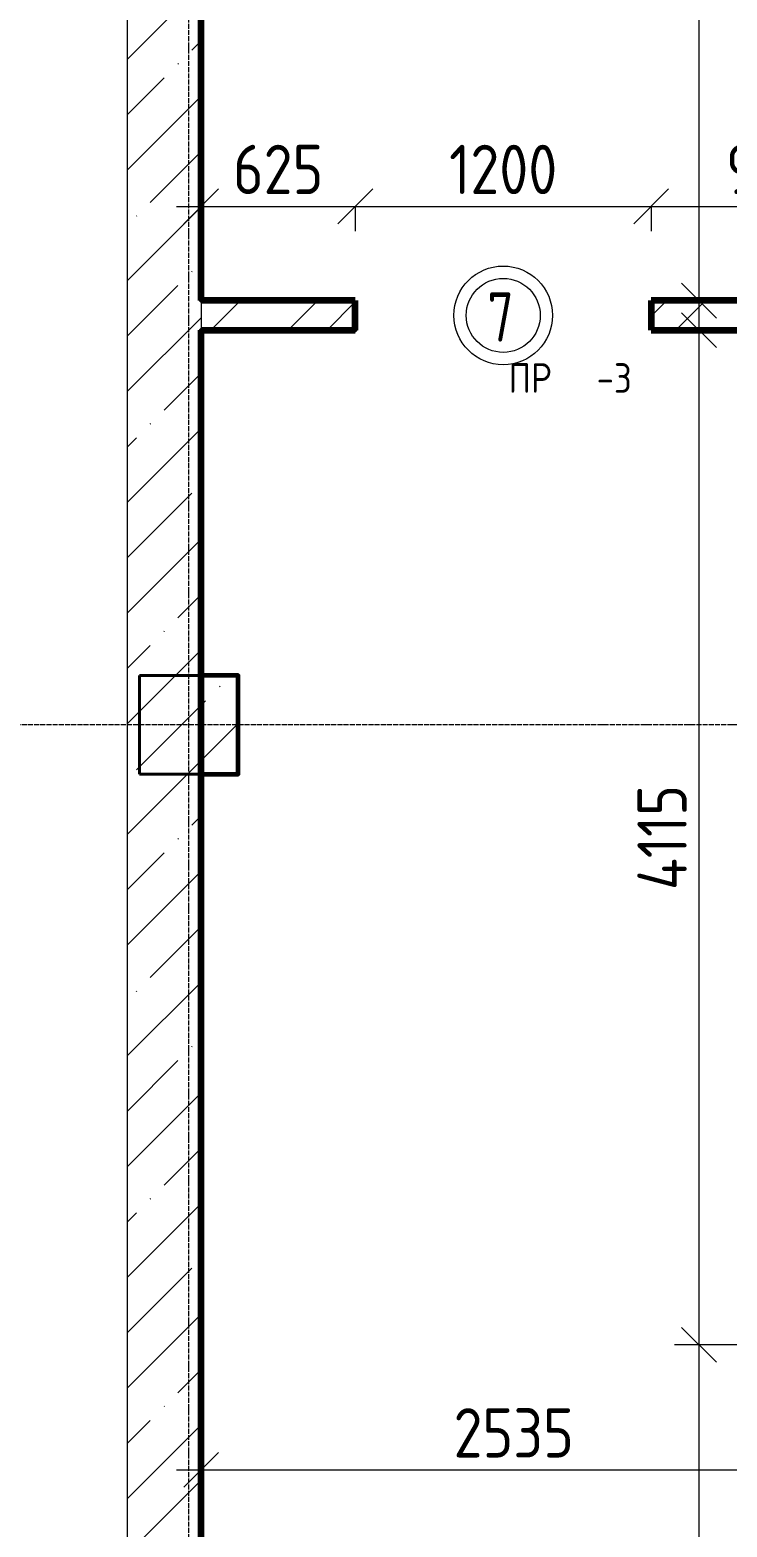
# Model space of a CAD drawing. Header units: millimetres. Extents: x -56773 to 221258, y -262288 to 26541.
# Drawn here: x -20244 to -17417, y -4249 to 1822 of the extents above; entities that cross this region are included whole.
import ezdxf

# ---------------------------------------------------------------- set-up
doc = ezdxf.new("R2010")
doc.units = ezdxf.units.MM
doc.linetypes.add('ADSK_Линия сетки', pattern=[25, 20, -2.5, 0, -2.5])
for name, color, linetype, lineweight in [('3.1 Штукатурка для инвесторов', 5, 'Continuous', 60), ('3.2) Штук 4 вып Сентябрь', 162, 'Continuous', 120), ('4.3)Шпакл баз сент инв подв и 1 эт', 6, 'Continuous', 60), ('Марки', 7, 'Continuous', 20), ('Марки дверей', 7, 'Continuous', 20), ('Несущие колонны', 7, 'Continuous', 18), ('Оси', 7, 'Continuous', 9), ('Размеры', 7, 'Continuous', 9), ('Стены внутренние', 7, 'Continuous', 18), ('Стены штриховка', 7, 'Continuous', 9)]:
    doc.layers.add(name, color=color, linetype=linetype, lineweight=lineweight)
doc.styles.add('GOST Common_3', font='', dxfattribs={"width": 0.9, "height": 200})
doc.styles.add('GOST Common_9', font='', dxfattribs={"width": 0.9, "height": 120})
doc.styles.add('GOST Common_B', font='', dxfattribs={"width": 0.8, "height": 200})
doc.styles.get('GOST Common_3').set_extended_font_data('GOST Common')
doc.styles.get('GOST Common_9').set_extended_font_data('GOST Common')
doc.styles.get('GOST Common_B').set_extended_font_data('GOST Common', bold=True)
doc.dimstyles.new('ADSK_Основной_2_0', dxfattribs={"dimscale": 304.8, "dimtxt": 201.142999, "dimasz": 0.463911, "dimexe": 0.328084, "dimexo": 0.328084, "dimgap": 0.164042, "dimtad": 1, "dimdec": 3, "dimrnd": 0.001, "dimdsep": 46, "dimtxsty": 'GOST Common_3', "dimblk1": 'OBLIQUE', "dimblk2": 'OBLIQUE', "dimsah": 1, "dimcen": 0.09, "dimdle": 0.328084, "dimazin": 2, "dimtfac": 1, "dimtdec": 4, "dimtix": 1, "dimtmove": 0, "dimatfit": 3, "dimfxl": 1, "dimtvp": 1, "dimtolj": 1, "dimtzin": 0, "dimlwd": 20, "dimlwe": 20, "dimarcsym": 2})
pattern_1 = [(45, (0, 0), (-224.5064, 224.5064), []), (45, (224.5, 0), (-224.5064, 224.5064), [396.875, -79.375, 3.353, -76.022])]

# ---------------------------------------------------------------- blocks, each defined once
blk = doc.blocks.new('ADSK_КолоннаЖБ_Прямоугольная - 400x400 мм-1809659-Кладочный план подвала')
at = {"layer": 'Несущие колонны', "lineweight": 40}
for p, q in [((-200, 200), (200, 200)), ((-200, -200), (-200, 200)), ((200, 200), (200, -200)), ((200, -200), (-200, -200))]:
    blk.add_line(p, q, dxfattribs=at)
blk = doc.blocks.new('М_двери1 - Марка экземпляра 2-3719212-Кладочный план подвала')
at = {"layer": 'Марки дверей'}
for radius in [2, 1.5]:
    blk.add_circle((0, 0), radius, dxfattribs=at)
blk = doc.blocks.new('_Oblique')
at = {"color": 0, "linetype": 'ByBlock', "lineweight": -2}
blk.add_line((-0.5, -0.5), (0.5, 0.5), dxfattribs=at)
blk = doc.blocks.new('DIMBLOCK124-Кладочный план подвала')
at = {"layer": 'Defpoints', "color": 0, "lineweight": 25, "transparency": 16777216}
for p in [(-19550, 1206.8), (-18925, 1206.8), (-18925, 1106.8)]:
    blk.add_point(p, dxfattribs=at)
at = {"layer": 'Размеры', "color": 0, "lineweight": 20, "transparency": 16777216}
for p, q in [((-19650, 1106.8), (-18825, 1106.8)), ((-19550, 1106.8), (-19550, 1006.8)), ((-18925, 1106.8), (-18925, 1006.8))]:
    blk.add_line(p, q, dxfattribs=at)
at = {"layer": 'Размеры', "color": 0, "lineweight": 20, "transparency": 16777216, "xscale": 141.4, "yscale": 141.4, "zscale": 141.4, "rotation": 180}
blk.add_blockref('_Oblique', (-19550, 1106.8), dxfattribs=at)
at = {"layer": 'Размеры', "color": 0, "lineweight": 20, "transparency": 16777216, "xscale": 141.4, "yscale": 141.4, "zscale": 141.4}
blk.add_blockref('_Oblique', (-18925, 1106.8), dxfattribs=at)
at = {"layer": 'Размеры', "color": 0, "lineweight": 9, "transparency": 16777216, "insert": (-19237.5, 1256.8), "char_height": 200, "width": 454.106, "attachment_point": 5, "style": 'GOST Common_3'}
blk.add_mtext('\\A1;625', dxfattribs=at)
blk = doc.blocks.new('DIMBLOCK125-Кладочный план подвала')
at = {"layer": 'Defpoints', "color": 0, "lineweight": 25, "transparency": 16777216}
for p in [(-18925, 1206.8), (-17725, 1206.8), (-17725, 1106.8)]:
    blk.add_point(p, dxfattribs=at)
at = {"layer": 'Размеры', "color": 0, "lineweight": 20, "transparency": 16777216}
for p, q in [((-19025, 1106.8), (-17625, 1106.8)), ((-18925, 1106.8), (-18925, 1006.8)), ((-17725, 1106.8), (-17725, 1006.8))]:
    blk.add_line(p, q, dxfattribs=at)
at = {"layer": 'Размеры', "color": 0, "lineweight": 20, "transparency": 16777216, "xscale": 141.4, "yscale": 141.4, "zscale": 141.4, "rotation": 180}
blk.add_blockref('_Oblique', (-18925, 1106.8), dxfattribs=at)
at = {"layer": 'Размеры', "color": 0, "lineweight": 20, "transparency": 16777216, "xscale": 141.4, "yscale": 141.4, "zscale": 141.4}
blk.add_blockref('_Oblique', (-17725, 1106.8), dxfattribs=at)
at = {"layer": 'Размеры', "color": 0, "lineweight": 9, "transparency": 16777216, "insert": (-18325, 1256.8), "char_height": 200, "width": 560.473, "attachment_point": 5, "style": 'GOST Common_3'}
blk.add_mtext('\\A1;1200', dxfattribs=at)
blk = doc.blocks.new('DIMBLOCK126-Кладочный план подвала')
at = {"layer": 'Defpoints', "color": 0, "lineweight": 25, "transparency": 16777216}
for p in [(-17725, 1206.8), (-16745, 1206.8), (-16745, 1106.8)]:
    blk.add_point(p, dxfattribs=at)
at = {"layer": 'Размеры', "color": 0, "lineweight": 20, "transparency": 16777216}
for p, q in [((-17825, 1106.8), (-16645, 1106.8)), ((-17725, 1106.8), (-17725, 1006.8)), ((-16745, 1106.8), (-16745, 1006.8))]:
    blk.add_line(p, q, dxfattribs=at)
at = {"layer": 'Размеры', "color": 0, "lineweight": 20, "transparency": 16777216, "xscale": 141.4, "yscale": 141.4, "zscale": 141.4, "rotation": 180}
blk.add_blockref('_Oblique', (-17725, 1106.8), dxfattribs=at)
at = {"layer": 'Размеры', "color": 0, "lineweight": 20, "transparency": 16777216, "xscale": 141.4, "yscale": 141.4, "zscale": 141.4}
blk.add_blockref('_Oblique', (-16745, 1106.8), dxfattribs=at)
at = {"layer": 'Размеры', "color": 0, "lineweight": 9, "transparency": 16777216, "insert": (-17235, 1256.8), "char_height": 200, "width": 454.106, "attachment_point": 5, "style": 'GOST Common_3'}
blk.add_mtext('\\A1;980', dxfattribs=at)
blk = doc.blocks.new('DIMBLOCK131-Кладочный план подвала')
at = {"layer": 'Defpoints', "color": 0, "lineweight": 25, "transparency": 16777216}
for p in [(-17630.9, 3485), (-17530.9, 3485), (-17630.9, 725)]:
    blk.add_point(p, dxfattribs=at)
at = {"layer": 'Размеры', "color": 0, "lineweight": 20, "transparency": 16777216}
for p, q in [((-17530.9, 625), (-17530.9, 3585)), ((-17530.9, 3485), (-17430.9, 3485)), ((-17530.9, 725), (-17430.9, 725))]:
    blk.add_line(p, q, dxfattribs=at)
at = {"layer": 'Размеры', "color": 0, "lineweight": 20, "transparency": 16777216, "xscale": 141.4, "yscale": 141.4, "zscale": 141.4}
for p, rotation in [((-17530.9, 3485), 90), ((-17530.9, 725), 270)]:
    blk.add_blockref('_Oblique', p, dxfattribs=dict(at, rotation=rotation))
at = {"layer": 'Размеры', "color": 0, "lineweight": 9, "transparency": 16777216, "insert": (-17680.9, 2105), "char_height": 200, "width": 605.475, "attachment_point": 5, "rotation": 90, "style": 'GOST Common_3'}
blk.add_mtext('\\A1;2760', dxfattribs=at)
blk = doc.blocks.new('DIMBLOCK132-Кладочный план подвала')
at = {"layer": 'Defpoints', "color": 0, "lineweight": 25, "transparency": 16777216}
for p in [(-17530.9, -3510), (-17015, -3510), (-17630.9, -6945)]:
    blk.add_point(p, dxfattribs=at)
at = {"layer": 'Размеры', "color": 0, "lineweight": 20, "transparency": 16777216}
for p, q in [((-17530.9, -7045), (-17530.9, -3410)), ((-17115, -3510), (-17630.9, -3510)), ((-17530.9, -6945), (-17430.9, -6945))]:
    blk.add_line(p, q, dxfattribs=at)
at = {"layer": 'Размеры', "color": 0, "lineweight": 20, "transparency": 16777216, "xscale": 141.4, "yscale": 141.4, "zscale": 141.4}
for p, rotation in [((-17530.9, -3510), 90), ((-17530.9, -6945), 270)]:
    blk.add_blockref('_Oblique', p, dxfattribs=dict(at, rotation=rotation))
at = {"layer": 'Размеры', "color": 0, "lineweight": 9, "transparency": 16777216, "insert": (-17680.9, -5227.5), "char_height": 200, "width": 625.93, "attachment_point": 5, "rotation": 90, "style": 'GOST Common_3'}
blk.add_mtext('\\A1;3435', dxfattribs=at)
blk = doc.blocks.new('DIMBLOCK133-Кладочный план подвала')
at = {"layer": 'Defpoints', "color": 0, "lineweight": 25, "transparency": 16777216}
for p in [(-17630.9, 605), (-17530.9, 605), (-17015, -3510)]:
    blk.add_point(p, dxfattribs=at)
at = {"layer": 'Размеры', "color": 0, "lineweight": 20, "transparency": 16777216}
for p, q in [((-17530.9, -3610), (-17530.9, 705)), ((-17530.9, 605), (-17430.9, 605)), ((-17115, -3510), (-17630.9, -3510))]:
    blk.add_line(p, q, dxfattribs=at)
at = {"layer": 'Размеры', "color": 0, "lineweight": 20, "transparency": 16777216, "xscale": 141.4, "yscale": 141.4, "zscale": 141.4}
for p, rotation in [((-17530.9, 605), 90), ((-17530.9, -3510), 270)]:
    blk.add_blockref('_Oblique', p, dxfattribs=dict(at, rotation=rotation))
at = {"layer": 'Размеры', "color": 0, "lineweight": 9, "transparency": 16777216, "insert": (-17680.9, -1452.5), "char_height": 200, "width": 535.927, "attachment_point": 5, "rotation": 90, "style": 'GOST Common_3'}
blk.add_mtext('\\A1;4115', dxfattribs=at)
blk = doc.blocks.new('DIMBLOCK134-Кладочный план подвала')
at = {"layer": 'Defpoints', "color": 0, "lineweight": 25, "transparency": 16777216}
for p in [(-17015, -3510), (-19550, -3916.8), (-17015, -4016.8)]:
    blk.add_point(p, dxfattribs=at)
at = {"layer": 'Размеры', "color": 0, "lineweight": 20, "transparency": 16777216}
for p, q in [((-17015, -3610), (-17015, -4116.8)), ((-19650, -4016.8), (-16915, -4016.8)), ((-19550, -4016.8), (-19550, -4116.8))]:
    blk.add_line(p, q, dxfattribs=at)
at = {"layer": 'Размеры', "color": 0, "lineweight": 20, "transparency": 16777216, "xscale": 141.4, "yscale": 141.4, "zscale": 141.4, "rotation": 180}
blk.add_blockref('_Oblique', (-19550, -4016.8), dxfattribs=at)
at = {"layer": 'Размеры', "color": 0, "lineweight": 20, "transparency": 16777216, "xscale": 141.4, "yscale": 141.4, "zscale": 141.4}
blk.add_blockref('_Oblique', (-17015, -4016.8), dxfattribs=at)
at = {"layer": 'Размеры', "color": 0, "lineweight": 9, "transparency": 16777216, "insert": (-18282.5, -3866.8), "char_height": 200, "width": 605.475, "attachment_point": 5, "style": 'GOST Common_3'}
blk.add_mtext('\\A1;2535', dxfattribs=at)

msp = doc.modelspace()

# ---------------------------------------------------------------- hatches: boundary and pattern name
at = {"layer": 'Несущие колонны', "lineweight": 9}
h = msp.add_hatch(dxfattribs=at)
h.set_pattern_fill('FP_3', color=256, style=0, pattern_type=2)
h.set_pattern_definition(pattern_1)
h.paths.add_polyline_path([(-19400, -1195.031), (-19400, -795.031), (-19800, -795.031), (-19800, -1195.031)])
at = {"layer": 'Стены внутренние', "lineweight": 9}
h = msp.add_hatch(dxfattribs=at)
h.set_pattern_fill('FP_3', color=256, style=0, pattern_type=2)
h.set_pattern_definition(pattern_1)
h.paths.add_polyline_path([(-19850, -7245.031), (-19550, -7245.031), (-19550, 3204.969), (-19800, 3204.969), (-19800, 3604.969), (-19550, 3604.969), (-19550, 11004.969), (-19850, 11004.969), (-19850, -3729.2173)])
h = msp.add_hatch(dxfattribs=at)
h.set_pattern_fill('FP_2', color=256, style=0, pattern_type=2)
h.set_pattern_definition([(45, (0, 0), (-235.732, 235.732), []), (45, (157.15, 0), (-235.732, 235.732), [])])
h.paths.add_polyline_path([(-13920, 604.969), (-13920, 724.969), (-14450, 724.969), (-14450, 604.969)])
h.paths.add_polyline_path([(-17725, 604.969), (-16745, 604.969), (-16745, 724.969), (-17725, 724.969)])
h.paths.add_polyline_path([(-18925, 604.969), (-18925, 724.969), (-19550, 724.969), (-19550, 604.969)])
h.paths.add_polyline_path([(-15350, 604.969), (-15350, 724.969), (-15845, 724.969), (-15845, 604.969), (-15400, 604.969)])

# ---------------------------------------------------------------- linework, layer by layer
at = {"layer": '3.1 Штукатурка для инвесторов'}
for points in [[(-18925, 724.969), (-19550, 724.969), (-19550, 3204.969), (-19400, 3204.969), (-19400, 3484.969)], [(-13800, -6438.5656), (-13800, -5670.031), (-13920, -5670.031), (-13920, -6945.031), (-19400, -6945.031), (-19400, -6795.031), (-19600, -6795.031), (-19550, -6795.031), (-19550, -1195.031), (-19400, -1195.031), (-19400, -795.031), (-19550, -795.031), (-19550, 604.969), (-18925, 604.969), (-18925, 724.969)], [(-16745, 724.969), (-17725, 724.969)], [(-16795, -3510.031), (-17015, -3510.031), (-17015, 604.969), (-17725, 604.969)]]:
    msp.add_lwpolyline(points, dxfattribs=at)
at = {"layer": '3.2) Штук 4 вып Сентябрь'}
for p, q in [((-19550, 724.969), (-19550, 3204.969)), ((-18925, 724.969), (-19550, 724.969)), ((-18925, 604.969), (-18925, 724.969)), ((-16745, 724.969), (-17725, 724.969)), ((-17725, 724.969), (-17725, 604.969)), ((-19550, -7195.031), (-19550, 604.969)), ((-19550, 604.969), (-18925, 604.969)), ((-17725, 604.969), (-17015, 604.969))]:
    msp.add_line(p, q, dxfattribs=at)
at = {"layer": '4.3)Шпакл баз сент инв подв и 1 эт'}
for p, q in [((-19550, 724.969), (-19550, 3204.969)), ((-18925, 724.969), (-19550, 724.969)), ((-18925, 604.969), (-18925, 724.969)), ((-16745, 724.969), (-17725, 724.969)), ((-17725, 724.969), (-17725, 604.969)), ((-19550, -7195.031), (-19550, 604.969)), ((-19550, 604.969), (-18925, 604.969)), ((-17725, 604.969), (-17015, 604.969))]:
    msp.add_line(p, q, dxfattribs=at)
at = {"layer": 'Несущие колонны', "lineweight": 9}
for p, q in [((-19400, -795.031), (-19800, -795.031)), ((-19800, -795.031), (-19800, -1195.031)), ((-19400, -1195.031), (-19400, -795.031)), ((-19800, -1195.031), (-19400, -1195.031))]:
    msp.add_line(p, q, dxfattribs=at)
at = {"layer": 'Оси', "linetype": 'ADSK_Линия сетки', "lineweight": 5}
for p, q in [((-19600, -10973.8823), (-19600, 24500.9141)), ((62221.372, -995.031), (-25240.0967, -995.031))]:
    msp.add_line(p, q, dxfattribs=at)
at = {"layer": 'Стены внутренние', "lineweight": 5}
msp.add_line((-19850, 11004.969), (-19850, -7245.031), dxfattribs=at)
at = {"layer": 'Стены штриховка', "lineweight": 9}
msp.add_line((-19550, 724.969), (-19550, 604.969), dxfattribs=at)

# ---------------------------------------------------------------- block references
at = {"layer": 'Марки дверей', "xscale": 99.99999999999993, "yscale": 99.99999999999993, "zscale": 99.99999999999993}
msp.add_blockref('М_двери1 - Марка экземпляра 2-3719212-Кладочный план подвала', (-18325, 664.969), dxfattribs=at)
at = {"layer": 'Несущие колонны', "lineweight": 40, "rotation": 89.9999999999999}
msp.add_blockref('ADSK_КолоннаЖБ_Прямоугольная - 400x400 мм-1809659-Кладочный план подвала', (-19600, -995.031), dxfattribs=at)

# ---------------------------------------------------------------- texts
at = {"layer": 'Марки', "lineweight": 9, "char_height": 120, "attachment_point": 1, "style": 'GOST Common_9'}
for s, insert, width in [('ПР', (-18303.4789, 470.8967), 432.91125), ('-3', (-17946.2914, 470.8967), 389.620125)]:
    msp.add_mtext(s, dxfattribs=dict(at, insert=insert, width=width))
at = {"layer": 'Марки дверей', "lineweight": 5, "insert": (-18389.0574, 758.6279), "char_height": 200, "width": 147.5105, "attachment_point": 1, "style": 'GOST Common_B'}
msp.add_mtext('\\fGOST Common|b1|i0|c204|p34|;\\W.8;7', dxfattribs=at)

# ---------------------------------------------------------------- dimensions: what is measured, and where the dimension line sits
at = {"layer": 'Размеры', "lineweight": 9}
for base, p1, p2, override, picture, middle in [((-17530.8701, 3484.969), (-17630.855, 724.969), (-17630.855, 3484.969), {"dimpost": '<>', "dimfxl": 2760}, 'DIMBLOCK131-Кладочный план подвала', (-17680.8701, 2104.969)), ((-17530.8701, 604.969), (-17015, -3510.031), (-17630.855, 604.969), {"dimpost": '<>', "dimfxl": 4160.829531}, 'DIMBLOCK133-Кладочный план подвала', (-17680.8701, -1452.531)), ((-17530.8701, -3510.031), (-17630.855, -6945.031), (-17015, -3510.031), {"dimpost": '<>', "dimfxl": 3489.771108}, 'DIMBLOCK132-Кладочный план подвала', (-17680.8701, -5227.531))]:
    dim = msp.add_linear_dim(base=base, p1=p1, p2=p2, angle=90, dimstyle='ADSK_Основной_2_0', override=override, dxfattribs=at)
    dim.commit()
    dim.dimension.update_dxf_attribs({"geometry": picture, "text_midpoint": middle})
for base, p1, p2, override, picture, middle in [((-18925, 1106.8308), (-19550, 1206.8157), (-18925, 1206.8157), {"dimpost": '<>', "dimfxl": 625}, 'DIMBLOCK124-Кладочный план подвала', (-19237.5, 1256.8308)), ((-17725, 1106.8308), (-18925, 1206.8157), (-17725, 1206.8157), {"dimpost": '<>', "dimfxl": 1200}, 'DIMBLOCK125-Кладочный план подвала', (-18325, 1256.8308)), ((-16745, 1106.8308), (-17725, 1206.8157), (-16745, 1206.8157), {"dimpost": '<>', "dimfxl": 980}, 'DIMBLOCK126-Кладочный план подвала', (-17235, 1256.8308)), ((-17015, -4016.8178), (-19550, -3916.8329), (-17015, -3510.031), {"dimpost": '<>', "dimfxl": 2567.433108}, 'DIMBLOCK134-Кладочный план подвала', (-18282.5, -3866.8178))]:
    dim = msp.add_linear_dim(base=base, p1=p1, p2=p2, dimstyle='ADSK_Основной_2_0', override=override, dxfattribs=at)
    dim.commit()
    dim.dimension.update_dxf_attribs({"geometry": picture, "text_midpoint": middle})

doc.saveas('drawing.dxf')
